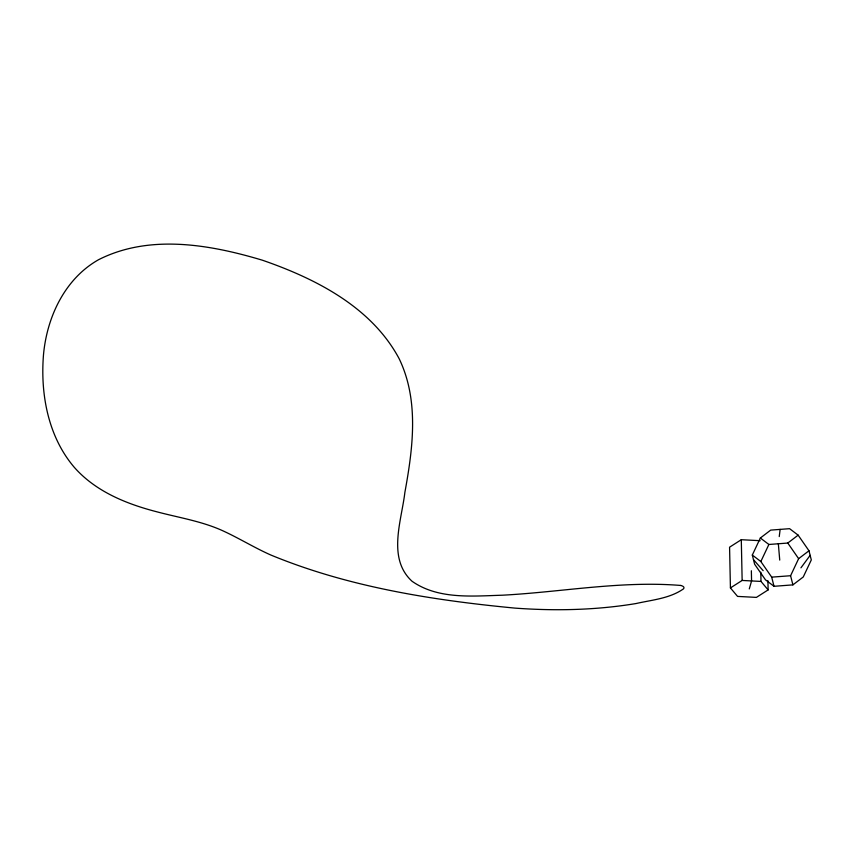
<?xml version="1.0" encoding="UTF-8"?>
<svg xmlns="http://www.w3.org/2000/svg" width="854" height="854" viewBox="0 0 854 854"><rect width="100%" height="100%" fill="white"/><g stroke="black" fill="none" stroke-linecap="round" stroke-linejoin="round"><path stroke-width="1.28" d="M779.243 536.579L780.15 529.395M749.278 588.918L751.573 580.944L751.36 570.76M752.31 555.057L760.348 538.009L770.703 530.11L789.598 528.679L798.138 535.148L808.984 550.777L811.3 559.925L803.262 576.973L792.896 584.873L774.012 586.303L765.472 579.834L754.626 564.216L752.31 555.057L760.839 561.526L771.696 577.144L774.012 586.303M760.839 561.526L768.888 544.478L787.783 543.048L798.138 535.148M792.896 584.873L790.59 575.724L798.629 558.665L808.984 550.777M800.945 567.825L810.147 555.346M760.145 540.699L741.293 539.707L729.572 547.19L730.426 587.926L737.557 596.402L756.398 597.394L768.12 589.911L767.927 580.709M730.426 587.926L742.147 580.442L760.999 581.435L768.12 589.911M771.696 577.144L790.59 575.724M680.713 585.46C621.264 580.581 561.708 592.068 502.365 595.206C472.187 596.081 438.123 599.561 412.034 581.254C387.086 558.388 401.497 521.057 404.871 492.438C412.888 448.425 419.325 400.494 399.138 358.68C371.522 307.002 315.67 278.628 262.392 260.203C209.999 244.511 149.471 233.836 98.52 259.733C64.658 278.884 46.831 317.336 43.479 354.912C40.309 394.174 48.102 436.64 74.266 467.298C95.402 491.328 126.072 503.828 156.389 511.685C179.308 517.802 203.145 521.388 224.73 531.668C240.326 538.981 255.047 548.022 270.793 555.004C348.112 586.944 431.996 600.17 514.845 608.101C555.228 611.058 596.028 610.183 636.027 603.543C651.976 599.924 669.76 598.515 683.456 588.886A111.799 11.476 -8.8 0 0 680.745 585.449M760.348 538.009L768.888 544.478M753.463 559.637L763.156 570.675M787.783 543.048L798.629 558.665M778.336 543.763L779.734 560.096M760.807 572.233L760.999 581.435M741.293 539.707L742.147 580.442"/></g></svg>
